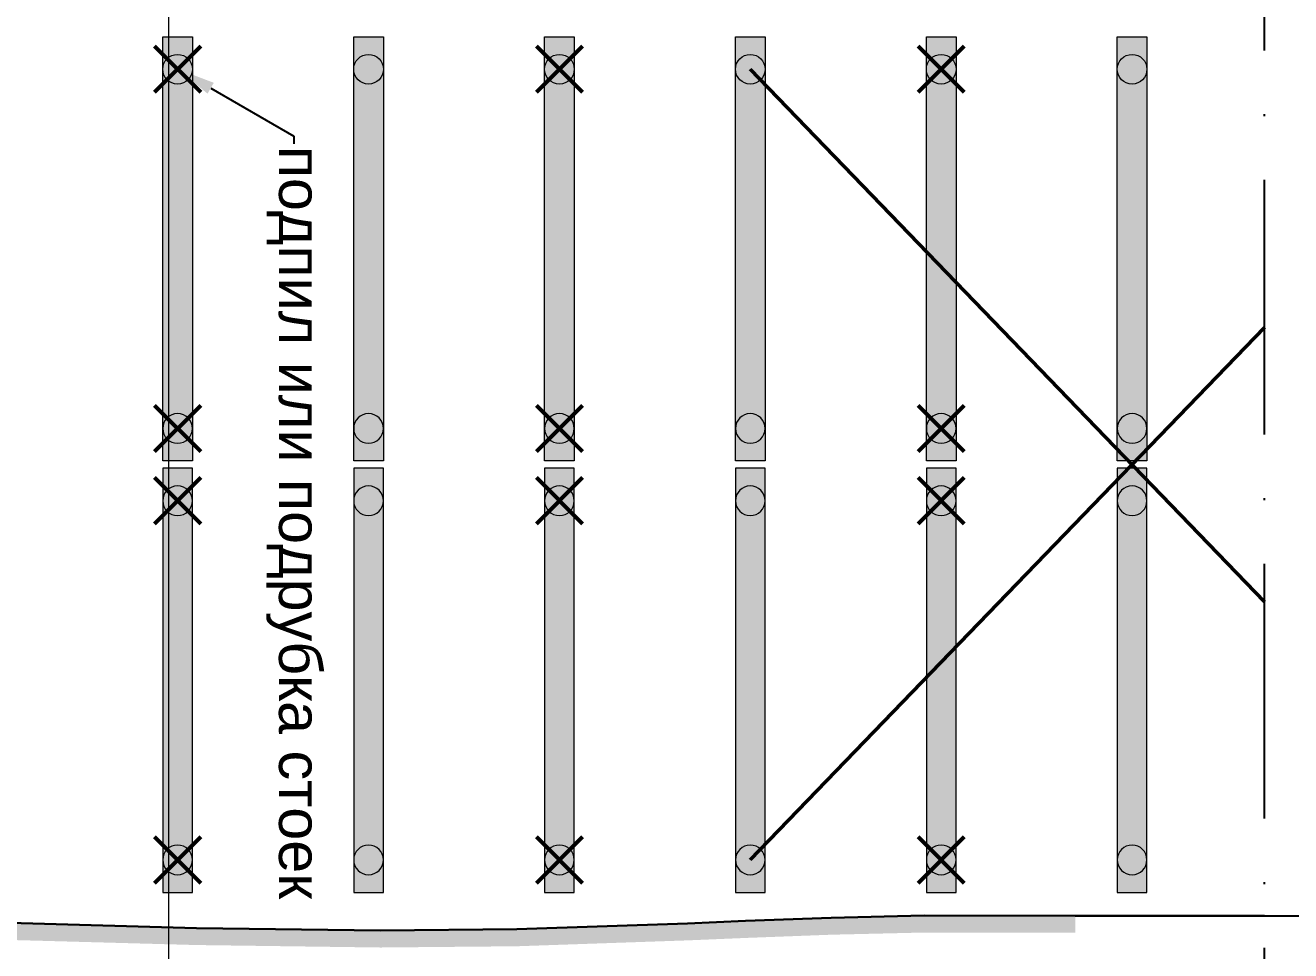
# Model space of a CAD drawing. Header units: inches. Extents: x 523 to 1492, y 69 to 539.
# Drawn here: x 890.8 to 950.5, y 402.4 to 446.1 of the extents above; entities that cross this region are included whole.
import ezdxf
from ezdxf import colors
from ezdxf.entities.mleader import LeaderData, LeaderLine
from ezdxf.math import Vec2, Vec3

# ---------------------------------------------------------------- set-up
doc = ezdxf.new("R2010")
doc.units = ezdxf.units.IN
doc.header["$MEASUREMENT"] = 0
doc.linetypes.add('ACAD_ISO10W100', pattern=[18, 12, -3, 0, -3])
doc.styles.get("Standard").update_dxf_attribs({"font": 'arial.ttf'})
doc.dimstyles.new('ISO-25', dxfattribs={"dimtxt": 2.5, "dimasz": 2.5, "dimexe": 1.25, "dimexo": 0, "dimtad": 1, "dimdec": 0, "dimtxsty": 'Standard', "dimcen": 2.5, "dimadec": 0, "dimazin": 0, "dimtfac": 1, "dimtdec": 0, "dimtmove": 0, "dimatfit": 3, "dimfxl": 0, "dimarcsym": 0})

# ---------------------------------------------------------------- blocks, each defined once
blk = doc.blocks.new('Ш.Б. - 2.0м')
at = {"linetype": 'ByBlock', "lineweight": 15}
blk.add_hatch(color=254, dxfattribs=at).paths.add_polyline_path([(1918.548, -1430.907), (1918.548, -1432.307), (1938.548, -1432.307), (1938.548, -1430.907)])
at = {"color": 7, "linetype": 'ByBlock', "lineweight": 15}
blk.add_lwpolyline([(1918.548, -1430.907), (1918.548, -1432.307), (1938.548, -1432.307), (1938.548, -1430.907), (1918.548, -1430.907)], dxfattribs=at)
blk = doc.blocks.new('S - 140')
at = {"linetype": 'ByBlock', "lineweight": 15}
h = blk.add_hatch(color=7, dxfattribs=at)
edge = h.paths.add_edge_path()
edge.add_arc((1417, -1396.7), 70, 0, 360)
at = {"color": 7, "linetype": 'ByBlock', "lineweight": 15}
blk.add_circle((1417, -1396.7), 70, dxfattribs=at)
blk = doc.blocks.new('*D313')
at = {"color": 0, "linetype": 'ByBlock', "lineweight": -2}
for p, q in [((940.335, 446.776), (957.311, 446.776)), ((956.061, 405.896), (956.061, 444.976)), ((940.335, 404.096), (957.311, 404.096))]:
    blk.add_line(p, q, dxfattribs=at)
at = {"color": 0, "linetype": 'ByBlock'}
for points in [[(955.761, 444.976), (956.361, 444.976), (956.061, 446.776)], [(955.761, 405.896), (956.361, 405.896), (956.061, 404.096)]]:
    blk.add_solid(points, dxfattribs=at)
at = {"layer": 'Defpoints', "color": 0, "linetype": 'ByBlock'}
for p in [(940.335, 446.776), (956.061, 446.776), (940.335, 404.096)]:
    blk.add_point(p, dxfattribs=at)
at = {"color": 0, "linetype": 'ByBlock', "lineweight": 15, "insert": (954.25, 425.436), "char_height": 1.8, "attachment_point": 5, "rotation": 90}
blk.add_mtext('бутовый штрек 4300', dxfattribs=at)

msp = doc.modelspace()

# ---------------------------------------------------------------- hatches: boundary and pattern name
at = {"linetype": 'ByBlock', "lineweight": 15}
h = msp.add_hatch(dxfattribs=at)
h.set_pattern_fill('ANSI38', scale=0.25, style=0)
h.set_pattern_definition([(45, (-1096.8248, 5103.3951), (-0.56126601, 0.56126601), []), (135, (-1096.8248, 5103.3951), (-1.68379802, 0.56126601), [1.984375, -1.190625])])
h.paths.add_polyline_path([(940.321, 447.576), (940.335, 446.776), (933.157, 446.65), (928.836, 446.604), (923.637, 446.628), (915.931, 446.867), (909.021, 447.149), (904.002, 447.286), (894.183, 447.289), (886.32, 447.116), (881.553, 446.98), (873.506, 446.792), (868.626, 446.75), (861.19, 446.788), (855.764, 446.869), (844.806, 447.082), (832.319, 447.233), (826.84, 447.225), (808.646, 446.967), (796.65, 446.72), (784.568, 446.464), (775.145, 446.464), (770.676, 446.637), (770.09, 445.614), (769.872, 443.997), (770.063, 440.583), (770.416, 437.618), (770.652, 434.373), (770.638, 431.876), (770.502, 428.578), (770.483, 426.684), (770.299, 425.952), (769.705, 425.539), (768.657, 425.358), (765.923, 425.45), (763.853, 425.58), (761.453, 425.748), (761.466, 424.581), (761.627, 422.971), (761.904, 420.476), (762.022, 417.183), (761.901, 414.739), (761.529, 412.035), (761.051, 409.091), (760.933, 407.175), (761.056, 405.444), (761.351, 404.484), (762.129, 403.839), (762.945, 403.697), (765.287, 403.824), (767.322, 403.933), (772.708, 404.044), (778.565, 404.116), (784.032, 404.116), (796.282, 404.116), (809.757, 403.873), (819.847, 403.695), (827.33, 403.578), (833.927, 403.507), (841.148, 403.488), (854.619, 403.654), (860.337, 403.768), (868.564, 403.912), (875.462, 403.971), (880.948, 403.95), (890.642, 403.739), (898.9, 403.513), (907.583, 403.396), (914.004, 403.455), (922.049, 403.733), (924.783, 403.848), (928.822, 403.999), (933.208, 404.102), (940.335, 404.096), (940.334, 403.296), (933.217, 403.302), (928.847, 403.2), (924.815, 403.048), (922.079, 402.933), (914.021, 402.655), (907.582, 402.596), (898.884, 402.713), (890.622, 402.939), (880.937, 403.15), (875.464, 403.171), (868.575, 403.112), (860.352, 402.968), (854.632, 402.855), (841.152, 402.688), (833.922, 402.707), (827.319, 402.778), (819.834, 402.895), (809.742, 403.073), (796.274, 403.316), (784.032, 403.316), (778.57, 403.316), (772.722, 403.244), (767.351, 403.133), (765.33, 403.026), (762.898, 402.893), (761.783, 403.087), (760.656, 404.02), (760.265, 405.296), (760.131, 407.171), (760.255, 409.18), (760.738, 412.154), (761.103, 414.813), (761.221, 417.189), (761.105, 420.418), (760.831, 422.888), (760.666, 424.537), (760.644, 426.607), (763.906, 426.378), (765.962, 426.249), (768.601, 426.161), (769.394, 426.297), (769.596, 426.438), (769.684, 426.787), (769.703, 428.598), (769.838, 431.895), (769.852, 434.346), (769.62, 437.542), (769.266, 440.513), (769.069, 444.028), (769.318, 445.876), (770.222, 447.455), (775.161, 447.264), (784.559, 447.264), (796.633, 447.52), (808.632, 447.767), (826.834, 448.025), (832.324, 448.033), (844.818, 447.882), (855.778, 447.669), (861.198, 447.588), (868.625, 447.55), (873.493, 447.592), (881.533, 447.78), (886.3, 447.916), (894.174, 448.089), (904.013, 448.086), (909.048, 447.949), (915.959, 447.667), (923.652, 447.427), (928.834, 447.404), (933.145, 447.449)])

# ---------------------------------------------------------------- linework, layer by layer
at = {"color": 252, "linetype": 'ByBlock', "lineweight": 15}
msp.add_line((897.606, 69.4), (897.606, 538.961), dxfattribs=at)
at = {"color": 7, "linetype": 'ACAD_ISO10W100'}
msp.add_line((949.259, 263.88), (949.259, 487.042), dxfattribs=at)
at = {"color": 1, "lineweight": 50}
for p, q in [((899.104, 445.084), (896.929, 442.909)), ((896.929, 445.084), (899.104, 442.909)), ((917.104, 445.084), (914.929, 442.909)), ((914.929, 445.084), (917.104, 442.909)), ((935.104, 445.084), (932.929, 442.909)), ((932.929, 445.084), (935.104, 442.909)), ((899.104, 428.152), (896.929, 425.978)), ((896.929, 428.152), (899.104, 425.978)), ((917.104, 428.152), (914.929, 425.978)), ((914.929, 428.152), (917.104, 425.978)), ((935.104, 428.152), (932.929, 425.978)), ((932.929, 428.152), (935.104, 425.978)), ((899.104, 424.744), (896.929, 422.569)), ((896.929, 424.744), (899.104, 422.569)), ((917.104, 424.744), (914.929, 422.569)), ((914.929, 424.744), (917.104, 422.569)), ((935.104, 424.744), (932.929, 422.569)), ((932.929, 424.744), (935.104, 422.569)), ((899.104, 407.812), (896.929, 405.637)), ((896.929, 407.812), (899.104, 405.637)), ((917.104, 407.812), (914.929, 405.637)), ((914.929, 407.812), (917.104, 405.637)), ((935.104, 407.812), (932.929, 405.637)), ((932.929, 407.812), (935.104, 405.637))]:
    msp.add_line(p, q, dxfattribs=at)
at = {"lineweight": 50}
for p, q in [((925.017, 443.997), (949.259, 418.897)), ((949.259, 431.824), (925.017, 406.724))]:
    msp.add_line(p, q, dxfattribs=at)
at = {"color": 7, "linetype": 'ByBlock', "lineweight": 30}
msp.add_lwpolyline([(796.282, 404.116), (809.757, 403.873), (819.847, 403.695), (827.33, 403.578), (833.927, 403.507), (841.148, 403.488), (854.619, 403.654), (860.337, 403.768), (868.564, 403.912), (875.462, 403.971), (880.948, 403.95), (890.642, 403.739), (898.9, 403.513), (907.583, 403.396), (914.004, 403.455), (922.049, 403.733), (924.783, 403.848), (928.822, 403.999), (933.208, 404.102), (949.259, 404.088)], dxfattribs=at)

# ---------------------------------------------------------------- block references
at = {"color": 7, "linetype": 'ByBlock', "lineweight": 15, "xscale": -1, "rotation": 90}
for p in [(-533.59, 2364.079), (-524.59, 2364.079), (-515.59, 2364.079), (-506.59, 2364.079), (-497.59, 2364.079), (-488.59, 2364.079)]:
    msp.add_blockref('Ш.Б. - 2.0м', p, dxfattribs=at)
at = {"color": 7, "linetype": 'ByBlock', "lineweight": 15, "extrusion": (0, 0, -1), "yscale": 0.01000000000021828, "rotation": 90}
for p, xscale, zscale in [((-911.984, 458.166), -0.01000000000021828, -0.01000000000021828), ((-911.984, 458.166), -0.01000000000021828, -0.01000000000021828), ((-920.984, 458.166), -0.01000000000021828, -0.01000000000021828), ((-920.984, 458.166), -0.01000000000021828, -0.01000000000021828), ((-929.984, 458.166), -0.01000000000021828, -0.01000000000021828), ((-929.984, 458.166), -0.01000000000021828, -0.01000000000021828), ((-938.984, 458.166), -0.01000000000021828, -0.01000000000021828), ((-938.984, 458.166), -0.01000000000021828, -0.01000000000021828), ((-947.984, 458.166), -0.01000000000021828, -0.01000000000021828), ((-947.984, 458.166), -0.01000000000021828, -0.01000000000021828), ((-956.984, 458.166), -0.01000000000021828, -0.01000000000021828), ((-956.984, 458.166), -0.01000000000021828, -0.01000000000021828), ((-911.984, 412.896), 0.01000000000021828, -0.01), ((-911.984, 412.896), 0.01000000000021828, -0.01), ((-920.984, 412.896), 0.01000000000021828, -0.01), ((-920.984, 412.896), 0.01000000000021828, -0.01), ((-929.984, 412.896), 0.01000000000021828, -0.01), ((-929.984, 412.896), 0.01000000000021828, -0.01), ((-938.984, 412.896), 0.01000000000021828, -0.01), ((-938.984, 412.896), 0.01000000000021828, -0.01), ((-947.984, 412.896), 0.01000000000021828, -0.01), ((-947.984, 412.896), 0.01000000000021828, -0.01), ((-956.984, 412.896), 0.01000000000021828, -0.01), ((-956.984, 412.896), 0.01000000000021828, -0.01), ((-911.984, 409.487), 0.01000000000021828, -0.01), ((-920.984, 409.487), 0.01000000000021828, -0.01), ((-929.984, 409.487), 0.01000000000021828, -0.01), ((-938.984, 409.487), 0.01000000000021828, -0.01), ((-947.984, 409.487), 0.01000000000021828, -0.01), ((-956.984, 409.487), 0.01000000000021828, -0.01), ((-911.984, 392.555), 0.01000000000021828, -0.01), ((-920.984, 392.555), 0.01000000000021828, -0.01), ((-929.984, 392.555), 0.01000000000021828, -0.01), ((-938.984, 392.555), 0.01000000000021828, -0.01), ((-947.984, 392.555), 0.01000000000021828, -0.01), ((-956.984, 392.555), 0.01000000000021828, -0.01)]:
    msp.add_blockref('S - 140', p, dxfattribs=dict(at, xscale=xscale, zscale=zscale))
at = {"color": 7, "linetype": 'ByBlock', "lineweight": 15, "rotation": 90}
for p in [(-533.59, -1513.358), (-524.59, -1513.358), (-515.59, -1513.358), (-506.59, -1513.358), (-497.59, -1513.358), (-488.59, -1513.358)]:
    msp.add_blockref('Ш.Б. - 2.0м', p, dxfattribs=at)

# ---------------------------------------------------------------- dimensions: what is measured, and where the dimension line sits
at = {"color": 7, "linetype": 'ByBlock', "lineweight": 15}
dim = msp.add_linear_dim(base=(956.061, 446.776), p1=(940.335, 404.096), p2=(940.335, 446.776), angle=90, text='бутовый штрек 4300', dimstyle='ISO-25', override={"dimtxt": 1.8, "dimasz": 1.8, "dimlfac": 100, "dimrnd": 0.05, "dimfxl": 1.25}, dxfattribs=at)
dim.commit()
dim.dimension.update_dxf_attribs({"geometry": '*D313', "text_midpoint": (954.25, 425.436)})

# ---------------------------------------------------------------- leaders
at = {"color": 1}
ml = msp.add_multileader_mtext('Standard', dxfattribs=at)
ml.set_content('подпил или подрубка стоек', color=1)
ml.set_leader_properties()
ml.build(insert=Vec2(0, 0))
ml.multileader.update_dxf_attribs({"dogleg_length": 0.36, "arrow_head_size": 1.8})
ctx = ml.context
ctx.base_point, ctx.char_height, ctx.arrow_head_size, ctx.landing_gap_size, ctx.plane_origin, ctx.plane_x_axis, ctx.plane_y_axis = Vec3(903.501, 440.475), 2, 1.8, 0.09, Vec3(919.875, 444.003), Vec3(0, -1), Vec3(1, 0)
notes = []
notes.append((ctx, [(0, (1, 1, 0), (903.501, 440.835), (0, -1), 0.36, [(0, [(898.017, 444.003)], 0, [])])]))
ctx.mtext.insert, ctx.mtext.text_direction, ctx.mtext.rotation, ctx.mtext.flow_direction = Vec3(904.795, 440.385), Vec3(0, -1), 4.712389, 5
for ctx, leaders in notes:
    for number, flags, end, landing, length, lines in leaders:
        leader = LeaderData()
        leader.index, (leader.has_last_leader_line, leader.has_dogleg_vector, leader.attachment_direction) = number, flags
        leader.last_leader_point, leader.dogleg_vector, leader.dogleg_length = Vec3(end), Vec3(landing), length
        for number, points, colour, breaks in lines:
            line = LeaderLine()
            line.index, line.vertices, line.color, line.breaks = number, Vec3.list(points), colors.encode_raw_color(colour), breaks
            leader.lines.append(line)
        ctx.leaders.append(leader)

doc.saveas('drawing.dxf')
